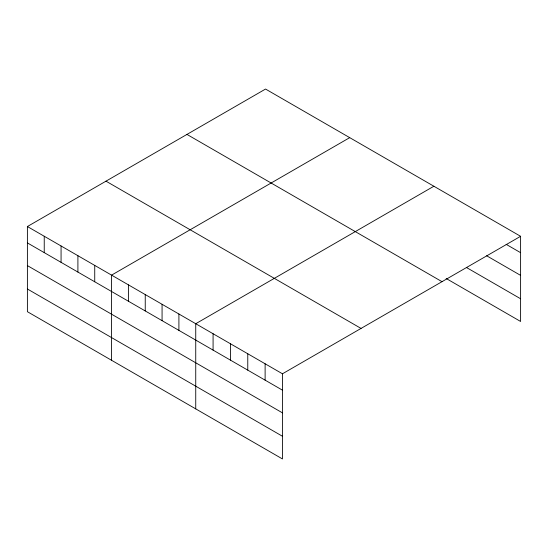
<?xml version="1.0" encoding="UTF-8"?>
<svg xmlns="http://www.w3.org/2000/svg" width="548" height="548" viewBox="0 0 548 548"><rect width="100%" height="100%" fill="white"/><g stroke="black" fill="none" stroke-linecap="round" stroke-linejoin="round"><path stroke-width="0.82" d="M27.4 226.536L282.46 373.791L282.46 458.95L27.4 311.696L27.4 226.536L265.54 89.05L520.6 236.304L520.6 321.464L446.168 278.487M349.713 137.644L111.573 275.13L111.573 360.289M433.879 186.238L195.739 323.724L195.739 408.883M282.46 373.791L520.6 236.304M506.147 244.333L520.6 252.676M486.638 255.765L520.6 275.377M466.403 267.472L520.6 298.763M186.957 134.418L442.017 281.679M105.983 181.162L361.043 328.423M27.4 242.908L282.46 390.162M27.4 265.609L282.46 412.863M27.4 288.995L282.46 436.256M265.116 363.783L265.116 380.148M247.771 353.768L247.771 370.14M230.427 343.754L230.427 360.125M213.083 333.739L213.083 350.11M178.908 314.004L178.908 330.376M162.071 304.291L162.071 320.655M145.241 294.571L145.241 310.942M128.403 284.85L128.403 301.222M94.736 265.41L94.736 281.782M77.905 255.69L77.905 272.061M61.068 245.977L61.068 262.341M44.237 236.257L44.237 252.628"/></g></svg>
